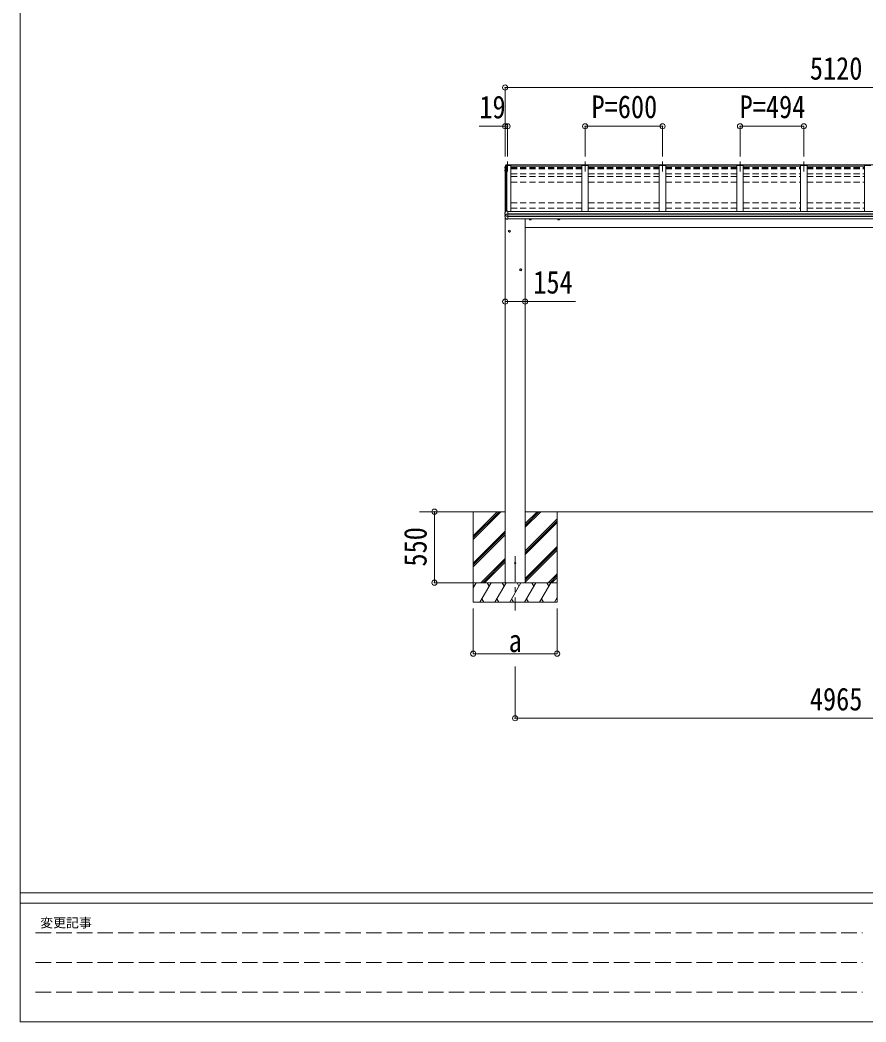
# Model space of a CAD drawing. Units: millimetres at full size, sheet at 1:40; some dimension numbers follow another scale. Extents: x -11243 to 11243, y -7760 to 7760.
# Drawn here: x -11243 to -4691, y -7760 to 0 of the extents above; entities that cross this region are included whole.
import ezdxf
from ezdxf.enums import TextEntityAlignment as Align

# ---------------------------------------------------------------- set-up
doc = ezdxf.new("R2010")
doc.units = ezdxf.units.MM
doc.header["$LTSCALE"] = 40
doc.header["$PDMODE"] = 32
doc.header["$PDSIZE"] = 40
for name, pattern in [('CHAIN1', [8, 5, -1, 1, -1]), ('DASHED1', [1.8, 1.2, -0.6]), ('DASHED3', [4, 3, -1])]:
    doc.linetypes.add(name, pattern=pattern)
for name, color, linetype, lineweight in [('0-0_0', 7, 'Continuous', 9), ('0-1_本体', 5, 'CHAIN1', 9), ('0-3_ELV2', 4, 'Continuous', 9), ('0-6_OTH_LINE', 6, 'Continuous', 9), ('F-0_240', 7, 'Continuous', 9)]:
    doc.layers.add(name, color=color, linetype=linetype, lineweight=lineweight)
doc.styles.add('ＭＳ ゴシック', font='')
doc.styles.get('ＭＳ ゴシック').set_extended_font_data('MS Gothic')

msp = doc.modelspace()

# ---------------------------------------------------------------- linework, layer by layer
at = {"layer": '0-0_0'}
for p, q in [((-7485.01, -3807.74), (-8148.37, -3807.74)), ((-7733.01, -3807.74), (-7733.01, -4507.74)), ((-7733.01, -3993.72), (-7547.03, -3807.74)), ((-7733.01, -4007.86), (-7532.89, -3807.74)), ((-7733.01, -4022), (-7518.75, -3807.74)), ((-7733.01, -3809.87), (-7730.88, -3807.74)), ((-2520.01, -3807.74), (-7331.01, -3807.74)), ((-7331.01, -3928.37), (-7210.38, -3807.74)), ((-7331.01, -3914.23), (-7224.52, -3807.74)), ((-7331.01, -3900.08), (-7238.67, -3807.74)), ((-7331.01, -4112.21), (-7083.01, -3864.22)), ((-7331.01, -4126.36), (-7083.01, -3878.36)), ((-7083.01, -3807.74), (-7083.01, -4507.74)), ((-7331.01, -4140.5), (-7083.01, -3892.5)), ((-7733.01, -4205.85), (-7485.01, -3957.85)), ((-7733.01, -4219.99), (-7485.01, -3971.99)), ((-7733.01, -4234.13), (-7485.01, -3986.13)), ((-7331.01, -4324.35), (-7083.01, -4076.35)), ((-7331.01, -4338.49), (-7083.01, -4090.49)), ((-7331.01, -4352.63), (-7083.01, -4104.63)), ((-7672.77, -4357.74), (-7485.01, -4169.98)), ((-7658.63, -4357.74), (-7485.01, -4184.12)), ((-7644.49, -4357.74), (-7485.01, -4198.26)), ((-7152.27, -4357.74), (-7083.01, -4288.48)), ((-7138.13, -4357.74), (-7083.01, -4302.62)), ((-7123.99, -4357.74), (-7083.01, -4316.76)), ((-7083.01, -4357.74), (-7733.01, -4357.74)), ((-7733.01, -4397.83), (-7709.86, -4357.74)), ((-7724.86, -4383.72), (-7733.01, -4369.6)), ((-7681, -4507.74), (-7594.39, -4357.74)), ((-7609.4, -4383.72), (-7624.4, -4357.74)), ((-7565.53, -4507.74), (-7478.92, -4357.74)), ((-7493.93, -4383.72), (-7508.93, -4357.74)), ((-7450.06, -4507.74), (-7363.45, -4357.74)), ((-7378.45, -4383.72), (-7393.46, -4357.74)), ((-7334.59, -4507.74), (-7247.98, -4357.74)), ((-7262.98, -4383.72), (-7277.98, -4357.74)), ((-7219.12, -4507.74), (-7132.51, -4357.74)), ((-7162.51, -4357.74), (-7147.51, -4383.72)), ((-7666, -4481.76), (-7651, -4507.74)), ((-7550.53, -4481.76), (-7535.53, -4507.74)), ((-7435.06, -4481.76), (-7420.06, -4507.74)), ((-7319.59, -4481.76), (-7304.59, -4507.74)), ((-7204.12, -4481.76), (-7189.12, -4507.74)), ((-7103.65, -4507.74), (-7083.01, -4472)), ((-7088.65, -4481.76), (-7083.01, -4491.52)), ((-7733.01, -4507.74), (-7083.01, -4507.74))]:
    msp.add_line(p, q, dxfattribs=at)
at = {"layer": '0-0_0', "linetype": 'DASHED1'}
msp.add_line((-7485.01, -4357.74), (-7331.01, -4357.74), dxfattribs=at)
at = {"layer": '0-1_本体'}
for p, q in [((-7466.51, -1094.75), (-7466.51, -1174.01)), ((-6866.51, -1094.75), (-6866.51, -1174.01)), ((-6266.51, -1094.75), (-6266.51, -1174.01)), ((-5666.51, -1094.75), (-5666.51, -1174.01)), ((-5172.51, -1094.75), (-5172.51, -1174.01)), ((-7408.01, -4151.79), (-7408.01, -4572.87))]:
    msp.add_line(p, q, dxfattribs=at)
at = {"layer": '0-3_ELV2'}
for p, q in [((-7488.39, -1160.75), (-7488.39, -1164.8)), ((-7488.35, -1160.42), (-7488.36, -1160.48)), ((-7487.99, -1141.81), (-7487.99, -1145.82)), ((-7485.51, -1163.17), (-7487.34, -1163.53)), ((-7486.94, -1147.1), (-7485.51, -1147.37)), ((-7485.51, -1159.16), (-7486.65, -1159.3)), ((-7485.51, -1145.5), (-7486.08, -1145.39)), ((-7485.51, -1145.85), (-7486.08, -1145.74)), ((-7485.51, -1144.47), (-7478.39, -1125.92)), ((-7485.51, -1144.47), (-7485.51, -1488.75)), ((-7478.69, -1125.76), (-7477.49, -1125.7)), ((-7478.51, -1126.23), (-7478.51, -1474.23)), ((-7478.39, -1125.92), (-7441.51, -1125.92)), ((-7477.35, -1125.48), (-7477.71, -1123.01)), ((-7477.49, -1125.7), (-7477.71, -1124.21)), ((-7463.51, -1119.78), (-7477.67, -1120.55)), ((-7466.51, -1124.88), (-7477.35, -1125.48)), ((-7477.35, -1125.48), (-7477.35, -1125.91)), ((-7477.35, -1125.86), (-7466.51, -1125.86)), ((-7472.81, -1479.6), (-7472.81, -1125.92)), ((-7466.51, -1122.64), (-7466.51, -1125.86)), ((-7466.51, -1122.64), (-7463.51, -1122.64)), ((-7463.51, -1122.64), (-7463.51, -1119.78)), ((-7441.51, -1125.92), (-7441.51, -1482.18)), ((-7441.51, -1131.32), (-6891.51, -1131.32)), ((-6841.51, -1125.92), (-6891.51, -1125.92)), ((-6891.51, -1125.92), (-6891.51, -1482.18)), ((-6841.51, -1125.92), (-6841.51, -1482.18)), ((-6841.51, -1131.32), (-6291.51, -1131.32)), ((-6241.51, -1125.92), (-6291.51, -1125.92)), ((-6291.51, -1125.92), (-6291.51, -1482.18)), ((-6241.51, -1125.92), (-6241.51, -1482.18)), ((-6241.51, -1131.32), (-5691.51, -1131.32)), ((-5641.51, -1125.92), (-5691.51, -1125.92)), ((-5691.51, -1125.92), (-5691.51, -1482.18)), ((-5641.51, -1125.92), (-5641.51, -1482.18)), ((-5641.51, -1131.32), (-5197.51, -1131.32)), ((-5147.51, -1125.92), (-5197.51, -1125.92)), ((-5197.51, -1125.92), (-5197.51, -1482.18)), ((-5147.51, -1125.92), (-5147.51, -1482.18)), ((-5147.51, -1131.32), (-4703.51, -1131.32)), ((-4653.51, -1125.92), (-4703.51, -1125.92)), ((-4703.51, -1125.92), (-4703.51, -1482.18)), ((-7486.37, -1164.86), (-7485.51, -1164.7)), ((-7488.56, -1521.09), (-7488.56, -1514.56)), ((-7488.09, -1502.54), (-7488.09, -1496.03)), ((-7480.51, -1512.18), (-7487.75, -1513.58)), ((-7487.22, -1503.53), (-7487.28, -1503.52)), ((-7487.22, -1503.53), (-7487.21, -1503.53)), ((-7479.96, -1504.47), (-7486.34, -1503.67)), ((-7485.51, -1503.78), (-7485.51, -1513.15)), ((-7485.01, -1527.24), (-7485.01, -4357.74)), ((-7480.51, -1504.4), (-7480.51, -1518.19)), ((-7463.51, -1504.46), (-7478.31, -1504.56)), ((-7463.51, -1518.32), (-7478.31, -1518.12)), ((-7475.89, -1541.53), (-7475.88, -1541.55)), ((-7463.51, -1542.63), (-7475.1, -1542)), ((-7463.51, -1542.63), (-7463.51, -1479.15)), ((-7463.51, -1482.18), (-2387.51, -1482.18)), ((-7463.51, -1501.7), (-2387.51, -1501.7)), ((-7463.51, -1502.61), (-2387.51, -1502.61)), ((-7463.51, -1519.84), (-2387.51, -1519.84)), ((-7463.51, -1521.81), (-2387.51, -1521.81)), ((-7463.51, -1539.83), (-2387.51, -1539.83)), ((-7331.01, -1539.83), (-7331.01, -4357.74)), ((-7331.01, -1607.74), (-2520.01, -1607.74))]:
    msp.add_line(p, q, dxfattribs=at)
at = {"layer": '0-3_ELV2', "linetype": 'DASHED1'}
for p, q in [((-7441.51, -1141.44), (-6891.51, -1141.44)), ((-7441.51, -1146.28), (-6891.51, -1146.28)), ((-7441.51, -1147.82), (-6891.51, -1147.82)), ((-7441.51, -1149.78), (-6891.51, -1149.78)), ((-7441.51, -1153.55), (-6891.51, -1153.55)), ((-6841.51, -1141.44), (-6291.51, -1141.44)), ((-6841.51, -1146.28), (-6291.51, -1146.28)), ((-6841.51, -1147.82), (-6291.51, -1147.82)), ((-6841.51, -1149.78), (-6291.51, -1149.78)), ((-6841.51, -1153.55), (-6291.51, -1153.55)), ((-6241.51, -1141.44), (-5691.51, -1141.44)), ((-6241.51, -1146.28), (-5691.51, -1146.28)), ((-6241.51, -1147.82), (-5691.51, -1147.82)), ((-6241.51, -1149.78), (-5691.51, -1149.78)), ((-6241.51, -1153.55), (-5691.51, -1153.55)), ((-5641.51, -1141.44), (-5197.51, -1141.44)), ((-5641.51, -1146.28), (-5197.51, -1146.28)), ((-5641.51, -1147.82), (-5197.51, -1147.82)), ((-5641.51, -1149.78), (-5197.51, -1149.78)), ((-5641.51, -1153.55), (-5197.51, -1153.55)), ((-5147.51, -1141.44), (-4703.51, -1141.44)), ((-5147.51, -1146.28), (-4703.51, -1146.28)), ((-5147.51, -1147.82), (-4703.51, -1147.82)), ((-5147.51, -1149.78), (-4703.51, -1149.78)), ((-5147.51, -1153.55), (-4703.51, -1153.55)), ((-7441.51, -1190.86), (-6891.51, -1190.86)), ((-7441.51, -1212.01), (-6891.51, -1212.01)), ((-6841.51, -1190.86), (-6291.51, -1190.86)), ((-6841.51, -1212.01), (-6291.51, -1212.01)), ((-6241.51, -1190.86), (-5691.51, -1190.86)), ((-6241.51, -1212.01), (-5691.51, -1212.01)), ((-5641.51, -1190.86), (-5197.51, -1190.86)), ((-5641.51, -1212.01), (-5197.51, -1212.01)), ((-5147.51, -1190.86), (-4703.51, -1190.86)), ((-5147.51, -1212.01), (-4703.51, -1212.01)), ((-7441.51, -1254.53), (-6891.51, -1254.53)), ((-6841.51, -1254.53), (-6291.51, -1254.53)), ((-6241.51, -1254.53), (-5691.51, -1254.53)), ((-5641.51, -1254.53), (-5197.51, -1254.53)), ((-5147.51, -1254.53), (-4703.51, -1254.53)), ((-7441.51, -1414.8), (-6891.51, -1414.8)), ((-7441.51, -1457.31), (-6891.51, -1457.31)), ((-6841.51, -1414.8), (-6291.51, -1414.8)), ((-6841.51, -1457.31), (-6291.51, -1457.31)), ((-6241.51, -1414.8), (-5691.51, -1414.8)), ((-6241.51, -1457.31), (-5691.51, -1457.31)), ((-5641.51, -1414.8), (-5197.51, -1414.8)), ((-5641.51, -1457.31), (-5197.51, -1457.31)), ((-5147.51, -1414.8), (-4703.51, -1414.8)), ((-5147.51, -1457.31), (-4703.51, -1457.31))]:
    msp.add_line(p, q, dxfattribs=at)
at = {"layer": '0-3_ELV2'}
for points in [[(-7488.36, -1160.43), (-7488.38, -1160.61), (-7488.39, -1160.75)], [(-7487.98, -1141.65), (-7487.99, -1141.75), (-7487.99, -1141.81)], [(-7480.32, -1121.76), (-7484.56, -1132.37), (-7487.91, -1141.31), (-7487.98, -1141.59), (-7487.98, -1141.65)], [(-7480.32, -1125.33), (-7481.32, -1127.82), (-7482.3, -1130.31), (-7483.27, -1132.82), (-7484.22, -1135.32), (-7485.17, -1137.83), (-7486.1, -1140.35), (-7487.01, -1142.87), (-7487.91, -1145.39)], [(-7463.51, -1122.21), (-7477.71, -1123.01), (-7477.71, -1124.21), (-7478.83, -1124.27)], [(-7477.41, -1125.91), (-7477.49, -1125.35), (-7477.49, -1125.7)], [(-7466.51, -1125.92), (-7466.51, -1122.64), (-2384.51, -1122.64)], [(-7488.22, -1165.44), (-7486.75, -1167.98), (-7485.51, -1170.11)], [(-7463.51, -1479.15), (-7477.51, -1479.83), (-7477.51, -1474.18), (-7479.28, -1474.27)], [(-7488.03, -1495.7), (-7488.08, -1495.91), (-7488.09, -1496.03)], [(-7480.15, -1474.9), (-7481.19, -1477.48), (-7482.21, -1480.06), (-7483.21, -1482.66), (-7484.21, -1485.25), (-7485.18, -1487.86), (-7486.15, -1490.47), (-7487.1, -1493.08), (-7488.03, -1495.7)], [(-7484.74, -1503.76), (-7485.98, -1503.71), (-7487.21, -1503.53)], [(-7479.96, -1504.46), (-7479.71, -1504.49), (-7479.57, -1504.51)], [(-7290.51, -1547.53), (-7297.01, -1543.78), (-7297.01, -1539.83)], [(-7290.51, -1547.53), (-7284.01, -1543.78), (-7284.01, -1539.83)], [(-7070.52, -1547.53), (-7077.02, -1543.78), (-7077.02, -1539.83)], [(-7070.52, -1547.53), (-7064.02, -1543.78), (-7064.02, -1539.83)], [(-7452.01, -1642.53), (-7458.51, -1638.78), (-7458.51, -1631.27), (-7452.01, -1627.52)], [(-7452.01, -1642.53), (-7445.51, -1638.78), (-7445.51, -1631.27), (-7452.01, -1627.52)], [(-7365.01, -1942.53), (-7371.51, -1938.78), (-7371.51, -1931.27), (-7365.01, -1927.52)], [(-7365.01, -1942.53), (-7358.51, -1938.78), (-7358.51, -1931.27), (-7365.01, -1927.52)]]:
    msp.add_lwpolyline(points, dxfattribs=at)
for centre, radius in [((-7452.01, -1635.03), 8.5), ((-7452.01, -1635.03), 7.7), ((-7452.01, -1635.03), 6.5), ((-7365.01, -1935.03), 8.5), ((-7365.01, -1935.03), 7.7), ((-7365.01, -1935.03), 6.5), ((-7408.01, -4207.74), 5)]:
    msp.add_circle(centre, radius, dxfattribs=at)
for centre, radius, start, end in [((-7487.09, -1164.8), 1.3, 100.8784, 209.72862), ((-7487.09, -1160.71), 1.3, 99.76805, 169.97457), ((-7486.69, -1145.82), 1.3, 160.55137, 259.11062), ((-7486.64, -1161.63), 2.32, 92.65141, 119.69627), ((-7486.02, -1145.45), 0.299, 160.48478, 259.11069), ((-7016.58, -1312.32), 498.52, 158.04646, 160.43093), ((-7486.02, -1145.1), 0.3, 212.93591, 259.04607), ((-7478.74, -1125.97), 1.7, 92.9577, 157.99775), ((-7478.09, -1123.13), 2.62, 80.76, 148.16555), ((-7478.67, -1126.06), 0.3, 92.95769, 158.00506), ((-7486.31, -1165.15), 0.299, 100.87832, 209.80871), ((-7053.75, -916.54), 499.04, 209.85327, 210.09589), ((-7053.75, -916.89), 499.04, 209.85327, 210.09589), ((-7479.23, -1475.27), 1, 92.95955, 157.94622), ((-7487.56, -1514.56), 0.998, 100.914, 179.94879), ((-7487.56, -1521.09), 1, 180, 210.67851), ((-7093.61, -1287.39), 459.05, 210.67556, 213.61643), ((-7487.09, -1502.54), 1, 180, 258.54639), ((-7480.85, -1501.84), 16.37, 271.41275, 274.51688), ((-7475.05, -1541), 1, 213.61937, 266.89265), ((-7290.51, -1540.03), 8.5, 178.68482, 1.31518), ((-7290.51, -1540.03), 7.7, 178.54815, 1.45185), ((-7290.51, -1540.03), 6.5, 178.27991, 1.72009), ((-7070.52, -1540.03), 8.5, 178.68472, 1.31528), ((-7070.52, -1540.03), 7.7, 178.54804, 1.45196), ((-7070.52, -1540.03), 6.5, 178.27976, 1.72024)]:
    msp.add_arc(centre, radius, start, end, dxfattribs=at)
for centre, major_axis, ratio, start_param, end_param in [((-7479.51, -1518), (1, 0.195), 0.067217, 3.1284981, 3.4826308), ((-7479.67, -1496.94), (9.96, -2.12), 0.734427, 4.8771941, 5.0024979), ((-7479.67, -1525.72), (9.97, 1.96), 0.736539, 1.29146, 1.4167637)]:
    msp.add_ellipse(centre, major_axis=major_axis, ratio=ratio, start_param=start_param, end_param=end_param, dxfattribs=at)
at = {"layer": '0-6_OTH_LINE'}
for p, q in [((-7485.51, -522.64), (-7485.51, -1058.11)), ((-7485.51, -522.64), (-2365.51, -522.64)), ((-7485.51, -822.64), (-7685.73, -822.64)), ((-7485.51, -822.64), (-7485.51, -1058.11)), ((-7466.51, -822.64), (-7485.51, -822.64)), ((-7466.51, -822.64), (-7466.51, -1058.11)), ((-6866.51, -822.64), (-6866.51, -1058.11)), ((-6866.51, -822.64), (-6266.51, -822.64)), ((-6266.51, -822.64), (-6266.51, -1058.11)), ((-5666.51, -822.64), (-5666.51, -1058.11)), ((-5666.51, -822.64), (-5172.51, -822.64)), ((-5172.51, -822.64), (-5172.51, -1058.11)), ((-7485.01, -2180.42), (-7331.01, -2180.42)), ((-8033.01, -3807.74), (-7734.01, -3807.74)), ((-8033.01, -4357.74), (-8033.01, -3807.74)), ((-8033.01, -4357.74), (-7734.01, -4357.74)), ((-7733.01, -4907.72), (-7733.01, -4557.74)), ((-7083.01, -4907.72), (-7083.01, -4557.74)), ((-7733.01, -4907.72), (-7083.01, -4907.72)), ((-7408.01, -5407.74), (-7408.01, -5007.74)), ((-7408.01, -5407.74), (-2443.01, -5407.74))]:
    msp.add_line(p, q, dxfattribs=at)
at = {"layer": '0-6_OTH_LINE', "lineweight": 18}
msp.add_line((-7331.01, -2180.42), (-6941.81, -2180.42), dxfattribs=at)
at = {"layer": '0-6_OTH_LINE'}
for p in [(-7485.51, -522.64), (-7485.51, -822.64), (-7466.51, -822.64), (-6866.51, -822.64), (-6266.51, -822.64), (-5666.51, -822.64), (-5172.51, -822.64), (-7485.01, -2180.42), (-7331.01, -2180.42), (-8033.01, -3807.74), (-8033.01, -4357.74), (-7733.01, -4907.72), (-7083.01, -4907.72), (-7408.01, -5407.74)]:
    msp.add_point(p, dxfattribs=at)
at = {"layer": 'F-0_240', "color": 5}
for p, q in [((-11242.74, 7760), (-11242.74, -7760)), ((-11242.74, -6760), (10677.26, -6760)), ((-11242.74, -6840), (7121.58, -6840)), ((-11242.74, -7760), (10677.26, -7760))]:
    msp.add_line(p, q, dxfattribs=at)
at = {"layer": 'F-0_240', "color": 4, "linetype": 'DASHED3'}
for p, q in [((-11122.75, -7070), (-4718.42, -7070)), ((-11122.75, -7300), (-4718.42, -7300)), ((-11122.75, -7530), (-4718.42, -7530))]:
    msp.add_line(p, q, dxfattribs=at)

# ---------------------------------------------------------------- texts
at = {"layer": '0-6_OTH_LINE', "color": 7, "style": 'ＭＳ ゴシック', "width": 0.85}
for s, p in [('5120', (-5125.51, -514.64)), ('19', (-7685.41, -814.23)), ('P=600', (-6816.51, -812.64)), ('P=494', (-5669.51, -812.64)), ('154', (-7267.52, -2171)), ('a', (-7458.01, -4947.72)), ('4965', (-5125.51, -5399.74))]:
    msp.add_text(s, height=176, dxfattribs=at).set_placement(p, align=Align.BOTTOM_LEFT)
msp.add_text('550', height=176, rotation=90, dxfattribs=at).set_placement((-8041.01, -4232.74), align=Align.BOTTOM_LEFT)
at = {"layer": 'F-0_240', "style": 'ＭＳ ゴシック'}
msp.add_text('変更記事', height=73.31, dxfattribs=at).set_placement((-11086.44, -7050), align=Align.BOTTOM_LEFT)

doc.saveas('drawing.dxf')
